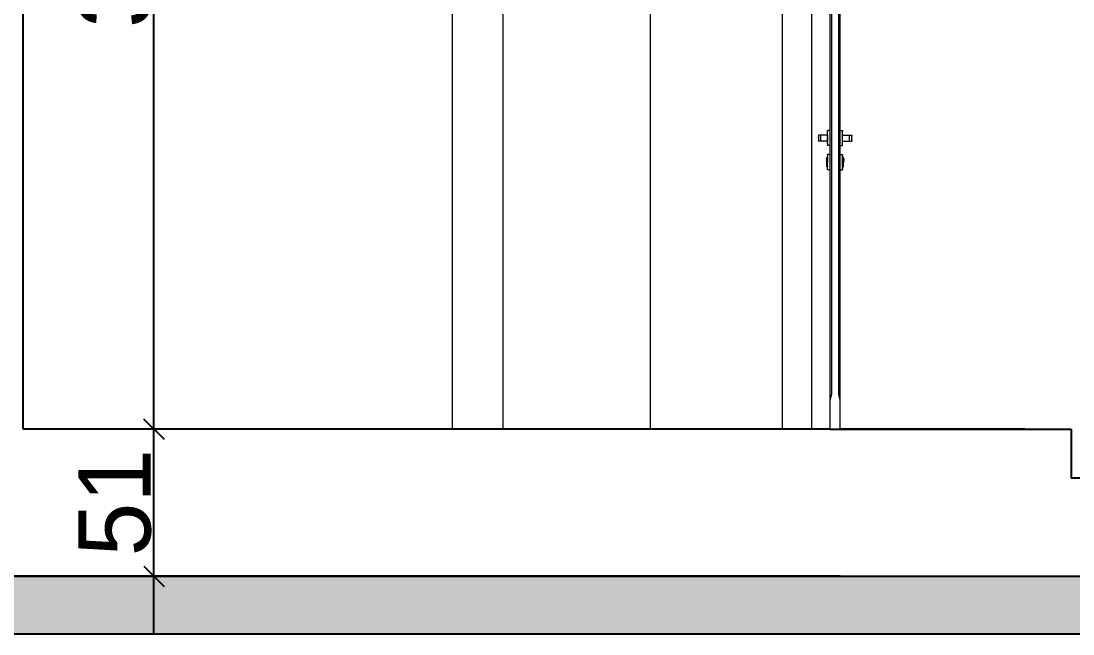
# Model space of a CAD drawing. Header units: metres. Extents: x 294 to 1101, y -498 to -355.
# Drawn here: x 628.507 to 632.152, y -488.368 to -486.243 of the extents above; entities that cross this region are included whole.
import ezdxf

# ---------------------------------------------------------------- set-up
doc = ezdxf.new("R2010")
doc.units = ezdxf.units.M
doc.layers.add('19-JARDINERIA', color=80, linetype='Continuous', lineweight=0)
doc.layers.add('wall', color=7, linetype='Continuous', lineweight=25)
doc.layers.add('SectionCutEdges', color=7, linetype='Continuous')
doc.dimstyles.new('DIMA', dxfattribs={"dimtxt": 0.25, "dimasz": 0.07, "dimexe": 0.2, "dimexo": 0.2, "dimgap": 0.01, "dimtad": 1, "dimdec": 0, "dimlfac": 100, "dimrnd": 1, "dimzin": 0, "dimdsep": 46, "dimtxsty": 'Standard', "dimblk1": 'OBLIQUE', "dimblk2": 'OBLIQUE', "dimsah": 1, "dimcen": 0.09, "dimdle": 0.2, "dimclrd": 1, "dimclre": 1, "dimclrt": 2, "dimadec": 0, "dimazin": 0, "dimtfac": 1, "dimtdec": 0, "dimtofl": 0, "dimtmove": 2, "dimatfit": 3, "dimldrblk": 'OBLIQUE', "dimfxl": 1, "dimtolj": 1, "dimtzin": 0, "dimarcsym": 0})

# ---------------------------------------------------------------- blocks, each defined once
blk = doc.blocks.new('_OBLIQUE')
at = {"color": 0, "linetype": 'ByBlock'}
blk.add_line((-0.5, -0.5), (0.5, 0.5), dxfattribs=at)
blk = doc.blocks.new('*D372')
at = {"layer": 'DEFPOINTS', "color": 0, "transparency": 16777216}
for p in [(628.9672, -487.6576), (628.9672, -487.6576), (628.9672, -488.1676)]:
    blk.add_point(p, dxfattribs=at)
at = {"layer": 'wall', "color": 1, "lineweight": -2, "transparency": 16777216}
blk.add_line((628.9672, -488.3676), (628.9672, -487.4576), dxfattribs=at)
at = {"layer": 'wall', "color": 1, "lineweight": -2, "transparency": 16777216, "xscale": 0.07, "yscale": 0.07, "zscale": 0.07}
for p, rotation in [((628.9672, -487.6576), 90), ((628.9672, -488.1676), 270)]:
    blk.add_blockref('_OBLIQUE', p, dxfattribs=dict(at, rotation=rotation))
at = {"layer": 'wall', "color": 2, "transparency": 16777216, "insert": (628.8322, -487.9126), "char_height": 0.25, "attachment_point": 5, "rotation": 90}
blk.add_mtext('\\A1;51', dxfattribs=at)
blk = doc.blocks.new('*D373')
at = {"layer": 'DEFPOINTS', "color": 0, "transparency": 16777216}
for p in [(628.9672, -484.3176), (629.2886, -484.3176), (628.9672, -487.6576)]:
    blk.add_point(p, dxfattribs=at)
at = {"layer": 'wall', "color": 1, "lineweight": -2, "transparency": 16777216}
for p, q in [((628.9672, -487.8576), (628.9672, -484.1176)), ((629.0886, -484.3176), (628.7672, -484.3176))]:
    blk.add_line(p, q, dxfattribs=at)
at = {"layer": 'wall', "color": 1, "lineweight": -2, "transparency": 16777216, "xscale": 0.07, "yscale": 0.07, "zscale": 0.07}
for p, rotation in [((628.9672, -484.3176), 90), ((628.9672, -487.6576), 270)]:
    blk.add_blockref('_OBLIQUE', p, dxfattribs=dict(at, rotation=rotation))
at = {"layer": 'wall', "color": 2, "transparency": 16777216, "insert": (628.8322, -485.9876), "char_height": 0.25, "attachment_point": 5, "rotation": 90}
blk.add_mtext('\\A1;334', dxfattribs=at)

msp = doc.modelspace()

# ---------------------------------------------------------------- hatches: boundary and pattern name
at = {"layer": 'wall'}
h = msp.add_hatch(color=256, dxfattribs=at)
h.dxf.hatch_style = 1
h.paths.add_polyline_path([(634.8314, -488.1676), (633.846, -488.1676), (632.546, -488.1676), (631.346, -488.1676), (631.146, -488.1676), (626.9196, -488.1676), (620.6892, -488.1676), (616.2644, -488.1676), (615.0644, -488.1676), (613.9771, -488.1676), (613.7644, -488.1676), (611.8544, -488.1676), (611.8544, -488.3676), (634.8314, -488.3676)])

# ---------------------------------------------------------------- linework, layer by layer
for p, q in [((628.5137, -487.6576), (628.5137, -484.3176)), ((630.1776, -487.6576), (630.0018, -487.6576)), ((631.246, -487.6576), (631.1573, -487.6576)), ((631.3555, -487.6576), (631.346, -487.6576)), ((631.9853, -487.6576), (631.346, -487.6576)), ((631.346, -487.6576), (631.9853, -487.6576)), ((631.3555, -487.6576), (631.346, -487.6576)), ((631.346, -487.6576), (632.146, -487.6576)), ((631.4002, -487.6576), (631.3555, -487.6576)), ((631.4002, -487.6576), (631.3555, -487.6576)), ((631.4444, -487.6576), (631.4002, -487.6576)), ((631.4444, -487.6576), (631.4002, -487.6576)), ((631.4878, -487.6576), (631.4444, -487.6576)), ((631.4878, -487.6576), (631.4444, -487.6576)), ((631.5304, -487.6576), (631.4878, -487.6576)), ((631.5304, -487.6576), (631.4878, -487.6576)), ((631.5719, -487.6576), (631.5304, -487.6576)), ((631.5719, -487.6576), (631.5304, -487.6576)), ((631.6122, -487.6576), (631.5719, -487.6576)), ((631.6122, -487.6576), (631.5719, -487.6576)), ((631.6511, -487.6576), (631.6122, -487.6576)), ((631.6511, -487.6576), (631.6122, -487.6576)), ((631.6885, -487.6576), (631.6511, -487.6576)), ((631.6885, -487.6576), (631.6511, -487.6576)), ((631.7243, -487.6576), (631.6885, -487.6576)), ((631.7243, -487.6576), (631.6885, -487.6576)), ((631.7582, -487.6576), (631.7243, -487.6576)), ((631.7582, -487.6576), (631.7243, -487.6576)), ((631.7902, -487.6576), (631.7582, -487.6576)), ((631.7902, -487.6576), (631.7582, -487.6576)), ((631.8201, -487.6576), (631.7902, -487.6576)), ((631.8201, -487.6576), (631.7902, -487.6576)), ((631.8478, -487.6576), (631.8201, -487.6576)), ((631.8478, -487.6576), (631.8201, -487.6576)), ((631.8732, -487.6576), (631.8478, -487.6576)), ((631.8605, -487.6576), (631.8478, -487.6576)), ((631.8962, -487.6576), (631.8732, -487.6576)), ((631.9168, -487.6576), (631.8962, -487.6576)), ((631.9347, -487.6576), (631.9168, -487.6576)), ((631.9501, -487.6576), (631.9347, -487.6576)), ((631.9627, -487.6576), (631.9501, -487.6576)), ((631.9726, -487.6576), (631.9627, -487.6576)), ((631.9796, -487.6576), (631.9726, -487.6576)), ((631.9839, -487.6576), (631.9796, -487.6576)), ((631.9853, -487.6576), (631.9839, -487.6576)), ((626.9196, -488.1676), (631.346, -488.1676)), ((627.4205, -488.1676), (630.8608, -488.1676)), ((627.7426, -488.1676), (628.8754, -488.1676)), ((627.8659, -488.1676), (628.5193, -488.1676)), ((627.9035, -488.1676), (630.3756, -488.1676)), ((628.206, -488.1676), (628.5137, -488.1676)), ((628.3185, -488.1676), (628.5235, -488.1676)), ((628.4975, -488.1676), (628.7954, -488.1676)), ((628.5137, -488.1676), (630.0018, -488.1676)), ((628.5235, -488.1676), (628.6426, -488.1676)), ((628.5798, -488.1676), (628.6346, -488.1676)), ((628.5799, -488.1676), (630.0358, -488.1676)), ((628.6346, -488.1676), (628.6869, -488.1676)), ((628.6426, -488.1676), (628.6426, -488.1676)), ((628.6838, -488.1676), (629.7858, -488.1676)), ((628.6838, -488.1676), (628.7169, -488.1676)), ((628.6863, -488.1676), (628.9841, -488.1676)), ((628.6923, -488.1676), (628.7169, -488.1676)), ((628.6923, -488.1676), (629.0233, -488.1676)), ((628.7089, -488.1676), (628.7806, -488.1676)), ((628.7475, -488.1676), (629.7552, -488.1676)), ((628.7475, -488.1676), (628.7806, -488.1676)), ((628.7954, -488.1676), (628.8558, -488.1676)), ((628.7954, -488.1676), (628.9841, -488.1676)), ((628.8346, -488.1676), (629.7756, -488.1676)), ((628.8558, -488.1676), (628.902, -488.1676)), ((628.8754, -488.1676), (629.7756, -488.1676)), ((628.8754, -488.1676), (628.9672, -488.1676)), ((628.902, -488.1676), (628.934, -488.1676)), ((628.934, -488.1676), (628.9515, -488.1676)), ((628.9515, -488.1676), (628.9516, -488.1676)), ((628.9672, -488.1676), (629.0672, -488.1676)), ((628.9847, -488.1676), (629.0153, -488.1676)), ((629.0067, -488.1676), (629.0785, -488.1676)), ((629.0153, -488.1676), (629.0431, -488.1676)), ((629.0233, -488.1676), (629.0478, -488.1676)), ((629.0431, -488.1676), (630.4992, -488.1676)), ((629.0478, -488.1676), (629.0809, -488.1676)), ((629.0672, -488.1676), (629.4043, -488.1676)), ((629.0785, -488.1676), (629.1116, -488.1676)), ((629.0797, -488.1676), (631.1573, -488.1676)), ((629.0797, -488.1676), (629.1258, -488.1676)), ((629.0809, -488.1676), (630.183, -488.1676)), ((629.1116, -488.1676), (630.1192, -488.1676)), ((629.1258, -488.1676), (629.1506, -488.1676)), ((629.1506, -488.1676), (629.154, -488.1676)), ((629.154, -488.1676), (631.1573, -488.1676)), ((629.265, -488.1676), (631.146, -488.1676)), ((629.2768, -488.1676), (629.2771, -488.1676)), ((629.2771, -488.1676), (629.2833, -488.1676)), ((629.2783, -488.1676), (629.2784, -488.1676)), ((629.2785, -488.1676), (629.2785, -488.1676)), ((629.2785, -488.1676), (629.2785, -488.1676)), ((629.2785, -488.1676), (629.2785, -488.1676)), ((629.2787, -488.1676), (629.2787, -488.1676)), ((629.2787, -488.1676), (629.2787, -488.1676)), ((629.2787, -488.1676), (629.2787, -488.1676)), ((629.2787, -488.1676), (629.2787, -488.1676)), ((629.2833, -488.1676), (629.3016, -488.1676)), ((629.2885, -488.1676), (629.2887, -488.1676)), ((629.2887, -488.1676), (629.2893, -488.1676)), ((629.2893, -488.1676), (629.2904, -488.1676)), ((629.2904, -488.1676), (629.2919, -488.1676)), ((629.2919, -488.1676), (629.2938, -488.1676)), ((629.2938, -488.1676), (629.2961, -488.1676)), ((629.2961, -488.1676), (629.2988, -488.1676)), ((629.2988, -488.1676), (629.3019, -488.1676)), ((629.3016, -488.1676), (629.3308, -488.1676)), ((629.3019, -488.1676), (629.3053, -488.1676)), ((629.3053, -488.1676), (629.3091, -488.1676)), ((629.3091, -488.1676), (629.3133, -488.1676)), ((629.3133, -488.1676), (629.3178, -488.1676)), ((629.3178, -488.1676), (629.3225, -488.1676)), ((629.3225, -488.1676), (629.3276, -488.1676)), ((629.3276, -488.1676), (629.3329, -488.1676)), ((629.3283, -488.1676), (629.3283, -488.1676)), ((629.3284, -488.1676), (629.3285, -488.1676)), ((629.3285, -488.1676), (629.3285, -488.1676)), ((629.3287, -488.1676), (629.3288, -488.1676)), ((629.3288, -488.1676), (629.3289, -488.1676)), ((629.3288, -488.1676), (629.3288, -488.1676)), ((629.3289, -488.1676), (629.329, -488.1676)), ((629.3289, -488.1676), (629.3289, -488.1676)), ((629.3296, -488.1676), (629.3299, -488.1676)), ((629.3304, -488.1676), (629.3304, -488.1676)), ((629.3308, -488.1676), (629.3688, -488.1676)), ((629.3309, -488.1676), (629.3313, -488.1676)), ((629.3313, -488.1676), (629.3638, -488.1676)), ((629.3329, -488.1676), (629.3385, -488.1676)), ((629.3385, -488.1676), (629.3442, -488.1676)), ((629.3442, -488.1676), (629.3502, -488.1676)), ((629.3502, -488.1676), (629.3563, -488.1676)), ((629.3563, -488.1676), (629.3626, -488.1676)), ((629.3626, -488.1676), (629.369, -488.1676)), ((629.3638, -488.1676), (629.3639, -488.1676)), ((629.3668, -488.1676), (629.4438, -488.1676)), ((629.3688, -488.1676), (629.4132, -488.1676)), ((629.369, -488.1676), (629.3754, -488.1676)), ((629.3754, -488.1676), (629.3819, -488.1676)), ((629.3819, -488.1676), (629.3885, -488.1676)), ((629.3885, -488.1676), (629.5911, -488.1676)), ((629.4043, -488.1676), (629.7756, -488.1676)), ((629.4132, -488.1676), (629.4607, -488.1676)), ((629.4448, -488.1676), (629.4608, -488.1676)), ((629.4608, -488.1676), (629.5285, -488.1676)), ((629.5285, -488.1676), (629.636, -488.1676)), ((629.5898, -488.1676), (629.5902, -488.1676)), ((629.5911, -488.1676), (629.5976, -488.1676)), ((629.5916, -488.1676), (629.5919, -488.1676)), ((629.5919, -488.1676), (629.5919, -488.1676)), ((629.5919, -488.1676), (629.592, -488.1676)), ((629.592, -488.1676), (629.592, -488.1676)), ((629.592, -488.1676), (629.5921, -488.1676)), ((629.5921, -488.1676), (629.5922, -488.1676)), ((629.5924, -488.1676), (629.5925, -488.1676)), ((629.593, -488.1676), (629.5931, -488.1676)), ((629.593, -488.1676), (629.593, -488.1676)), ((629.5931, -488.1676), (629.5931, -488.1676)), ((629.5931, -488.1676), (629.5932, -488.1676)), ((629.5976, -488.1676), (629.6041, -488.1676)), ((629.6041, -488.1676), (629.6106, -488.1676)), ((629.6106, -488.1676), (629.617, -488.1676)), ((629.617, -488.1676), (629.6232, -488.1676)), ((629.6232, -488.1676), (629.6293, -488.1676)), ((629.6293, -488.1676), (629.6353, -488.1676)), ((629.6353, -488.1676), (629.6411, -488.1676)), ((629.636, -488.1676), (629.6362, -488.1676)), ((629.636, -488.1676), (629.636, -488.1676)), ((629.636, -488.1676), (629.6364, -488.1676)), ((629.6362, -488.1676), (629.6365, -488.1676)), ((629.6364, -488.1676), (629.6368, -488.1676)), ((629.6368, -488.1676), (629.6369, -488.1676)), ((629.6369, -488.1676), (629.6373, -488.1676)), ((629.6373, -488.1676), (629.6377, -488.1676)), ((629.6377, -488.1676), (629.6378, -488.1676)), ((629.6378, -488.1676), (629.6382, -488.1676)), ((629.6382, -488.1676), (629.6386, -488.1676)), ((629.6386, -488.1676), (629.6387, -488.1676)), ((629.6387, -488.1676), (629.6391, -488.1676)), ((629.6391, -488.1676), (629.6394, -488.1676)), ((629.6394, -488.1676), (629.6395, -488.1676)), ((629.6395, -488.1676), (629.6399, -488.1676)), ((629.6399, -488.1676), (629.6401, -488.1676)), ((629.6401, -488.1676), (629.6402, -488.1676)), ((629.6402, -488.1676), (629.6405, -488.1676)), ((629.6405, -488.1676), (629.6407, -488.1676)), ((629.6407, -488.1676), (629.6409, -488.1676)), ((629.6409, -488.1676), (629.6415, -488.1676)), ((629.6411, -488.1676), (629.6466, -488.1676)), ((629.6415, -488.1676), (629.6416, -488.1676)), ((629.6416, -488.1676), (629.6418, -488.1676)), ((629.6418, -488.1676), (629.6418, -488.1676)), ((629.6418, -488.1676), (629.642, -488.1676)), ((629.642, -488.1676), (629.642, -488.1676)), ((629.642, -488.1676), (629.6424, -488.1676)), ((629.6424, -488.1676), (629.6427, -488.1676)), ((629.6427, -488.1676), (629.6428, -488.1676)), ((629.6427, -488.1676), (629.6428, -488.1676)), ((629.6428, -488.1676), (629.6429, -488.1676)), ((629.6428, -488.1676), (629.6429, -488.1676)), ((629.6429, -488.1676), (629.643, -488.1676)), ((629.6429, -488.1676), (629.6447, -488.1676)), ((629.6429, -488.1676), (629.6429, -488.1676)), ((629.6429, -488.1676), (629.6429, -488.1676)), ((629.643, -488.1676), (629.6431, -488.1676)), ((629.643, -488.1676), (629.643, -488.1676)), ((629.643, -488.1676), (629.6432, -488.1676)), ((629.643, -488.1676), (629.643, -488.1676)), ((629.6432, -488.1676), (629.6433, -488.1676)), ((629.6466, -488.1676), (629.652, -488.1676)), ((629.652, -488.1676), (629.657, -488.1676)), ((629.657, -488.1676), (629.6618, -488.1676)), ((629.6618, -488.1676), (629.6663, -488.1676)), ((629.6663, -488.1676), (629.6704, -488.1676)), ((629.6704, -488.1676), (629.6742, -488.1676)), ((629.6742, -488.1676), (629.6777, -488.1676)), ((629.6777, -488.1676), (629.6808, -488.1676)), ((629.6808, -488.1676), (629.6835, -488.1676)), ((629.6835, -488.1676), (629.6858, -488.1676)), ((629.6858, -488.1676), (629.6877, -488.1676)), ((629.6877, -488.1676), (629.6892, -488.1676)), ((629.6892, -488.1676), (629.6902, -488.1676)), ((629.6902, -488.1676), (629.6909, -488.1676)), ((629.6909, -488.1676), (629.6911, -488.1676)), ((629.7552, -488.1676), (630.1192, -488.1676)), ((629.7756, -488.1676), (630.016, -488.1676)), ((629.7756, -488.1676), (630.5756, -488.1676)), ((629.7756, -488.1676), (629.946, -488.1676)), ((629.7858, -488.1676), (630.183, -488.1676)), ((629.946, -488.1676), (630.016, -488.1676)), ((629.9795, -488.1676), (630.1781, -488.1676)), ((629.9795, -488.1676), (630.0739, -488.1676)), ((630.016, -488.1676), (630.046, -488.1676)), ((630.016, -488.1676), (630.046, -488.1676)), ((630.0358, -488.1676), (630.4992, -488.1676)), ((630.046, -488.1676), (630.5756, -488.1676)), ((630.046, -488.1676), (630.146, -488.1676)), ((630.0739, -488.1676), (630.2724, -488.1676)), ((630.1342, -488.1676), (630.1343, -488.1676)), ((630.1343, -488.1676), (630.1348, -488.1676)), ((630.1348, -488.1676), (630.1357, -488.1676)), ((630.1357, -488.1676), (630.1369, -488.1676)), ((630.1369, -488.1676), (630.1384, -488.1676)), ((630.1384, -488.1676), (630.1403, -488.1676)), ((630.1403, -488.1676), (630.1424, -488.1676)), ((630.1424, -488.1676), (630.1449, -488.1676)), ((630.1449, -488.1676), (630.1477, -488.1676)), ((630.146, -488.1676), (631.146, -488.1676)), ((630.1477, -488.1676), (630.1507, -488.1676)), ((630.1507, -488.1676), (630.154, -488.1676)), ((630.154, -488.1676), (630.1576, -488.1676)), ((630.1576, -488.1676), (630.1614, -488.1676)), ((630.1614, -488.1676), (630.1655, -488.1676)), ((630.1655, -488.1676), (630.1698, -488.1676)), ((630.1698, -488.1676), (630.1742, -488.1676)), ((630.1742, -488.1676), (630.1788, -488.1676)), ((630.1776, -488.1676), (630.6879, -488.1676)), ((630.1781, -488.1676), (630.2724, -488.1676)), ((630.1788, -488.1676), (630.1836, -488.1676)), ((630.1817, -488.1676), (630.1818, -488.1676)), ((630.1818, -488.1676), (630.182, -488.1676)), ((630.182, -488.1676), (630.1824, -488.1676)), ((630.1824, -488.1676), (630.1828, -488.1676)), ((630.1828, -488.1676), (630.1835, -488.1676)), ((630.1835, -488.1676), (630.1842, -488.1676)), ((630.1836, -488.1676), (630.1885, -488.1676)), ((630.1842, -488.1676), (630.1851, -488.1676)), ((630.1851, -488.1676), (630.1861, -488.1676)), ((630.1861, -488.1676), (630.1872, -488.1676)), ((630.1872, -488.1676), (630.1885, -488.1676)), ((630.1885, -488.1676), (630.1898, -488.1676)), ((630.1885, -488.1676), (630.1935, -488.1676)), ((630.1898, -488.1676), (630.1913, -488.1676)), ((630.1913, -488.1676), (630.1928, -488.1676)), ((630.1928, -488.1676), (630.1945, -488.1676)), ((630.1935, -488.1676), (630.1986, -488.1676)), ((630.1945, -488.1676), (630.1962, -488.1676)), ((630.1962, -488.1676), (630.198, -488.1676)), ((630.198, -488.1676), (630.1999, -488.1676)), ((630.1986, -488.1676), (630.2038, -488.1676)), ((630.1999, -488.1676), (630.2018, -488.1676)), ((630.2018, -488.1676), (630.2038, -488.1676)), ((630.2038, -488.1676), (630.2058, -488.1676)), ((630.2038, -488.1676), (630.209, -488.1676)), ((630.2058, -488.1676), (630.2079, -488.1676)), ((630.2079, -488.1676), (630.21, -488.1676)), ((630.209, -488.1676), (630.2142, -488.1676)), ((630.21, -488.1676), (630.2121, -488.1676)), ((630.2121, -488.1676), (630.2142, -488.1676)), ((630.2142, -488.1676), (630.2164, -488.1676)), ((630.2142, -488.1676), (630.2195, -488.1676)), ((630.2164, -488.1676), (630.2185, -488.1676)), ((630.2185, -488.1676), (630.2206, -488.1676)), ((630.2195, -488.1676), (630.2247, -488.1676)), ((630.2206, -488.1676), (630.2227, -488.1676)), ((630.2227, -488.1676), (630.2247, -488.1676)), ((630.2247, -488.1676), (630.2267, -488.1676)), ((630.2247, -488.1676), (630.2299, -488.1676)), ((630.2267, -488.1676), (630.2286, -488.1676)), ((630.2286, -488.1676), (630.2305, -488.1676)), ((630.2299, -488.1676), (630.235, -488.1676)), ((630.2305, -488.1676), (630.2323, -488.1676)), ((630.2323, -488.1676), (630.234, -488.1676)), ((630.234, -488.1676), (630.2357, -488.1676)), ((630.235, -488.1676), (630.24, -488.1676)), ((630.2357, -488.1676), (630.2372, -488.1676)), ((630.2372, -488.1676), (630.2387, -488.1676)), ((630.2387, -488.1676), (630.24, -488.1676)), ((630.24, -488.1676), (630.2413, -488.1676)), ((630.24, -488.1676), (630.2449, -488.1676)), ((630.2413, -488.1676), (630.2424, -488.1676)), ((630.2424, -488.1676), (630.2434, -488.1676)), ((630.2434, -488.1676), (630.2443, -488.1676)), ((630.2443, -488.1676), (630.245, -488.1676)), ((630.2449, -488.1676), (630.2497, -488.1676)), ((630.245, -488.1676), (630.2456, -488.1676)), ((630.2456, -488.1676), (630.2461, -488.1676)), ((630.2461, -488.1676), (630.2465, -488.1676)), ((630.2465, -488.1676), (630.2467, -488.1676)), ((630.2467, -488.1676), (630.2467, -488.1676)), ((630.2497, -488.1676), (630.2543, -488.1676)), ((630.2543, -488.1676), (630.2587, -488.1676)), ((630.2587, -488.1676), (630.263, -488.1676)), ((630.263, -488.1676), (630.267, -488.1676)), ((630.267, -488.1676), (630.2709, -488.1676)), ((630.2709, -488.1676), (630.2744, -488.1676)), ((630.2744, -488.1676), (630.2778, -488.1676)), ((630.2778, -488.1676), (630.2808, -488.1676)), ((630.2808, -488.1676), (630.2836, -488.1676)), ((630.2836, -488.1676), (630.2861, -488.1676)), ((630.2861, -488.1676), (630.2882, -488.1676)), ((630.2882, -488.1676), (630.2901, -488.1676)), ((630.2901, -488.1676), (630.2916, -488.1676)), ((630.2916, -488.1676), (630.2928, -488.1676)), ((630.2928, -488.1676), (630.2936, -488.1676)), ((630.2936, -488.1676), (630.2941, -488.1676)), ((630.2941, -488.1676), (630.2943, -488.1676)), ((630.3756, -488.1676), (630.8608, -488.1676)), ((630.3756, -488.1676), (631.146, -488.1676)), ((630.3977, -488.1676), (630.3981, -488.1676)), ((630.3981, -488.1676), (630.3992, -488.1676)), ((630.3992, -488.1676), (630.4011, -488.1676)), ((630.4011, -488.1676), (630.4038, -488.1676)), ((630.4038, -488.1676), (630.4071, -488.1676)), ((630.4071, -488.1676), (630.4112, -488.1676)), ((630.4112, -488.1676), (630.4161, -488.1676)), ((630.4161, -488.1676), (630.4216, -488.1676)), ((630.4216, -488.1676), (630.4277, -488.1676)), ((630.4277, -488.1676), (630.4345, -488.1676)), ((630.4345, -488.1676), (630.4419, -488.1676)), ((630.4419, -488.1676), (630.4499, -488.1676)), ((630.4499, -488.1676), (630.4584, -488.1676)), ((630.4584, -488.1676), (630.4674, -488.1676)), ((630.4674, -488.1676), (630.4769, -488.1676)), ((630.4769, -488.1676), (630.4868, -488.1676)), ((630.4868, -488.1676), (630.4971, -488.1676)), ((630.4971, -488.1676), (630.5077, -488.1676)), ((630.5077, -488.1676), (630.5186, -488.1676)), ((630.5186, -488.1676), (630.5297, -488.1676)), ((630.5297, -488.1676), (630.5411, -488.1676)), ((630.5411, -488.1676), (630.5526, -488.1676)), ((630.5526, -488.1676), (630.5642, -488.1676)), ((630.5642, -488.1676), (630.5759, -488.1676)), ((630.5756, -488.1676), (631.146, -488.1676)), ((630.5756, -488.1676), (631.146, -488.1676)), ((630.5759, -488.1676), (630.5875, -488.1676)), ((630.5875, -488.1676), (630.5991, -488.1676)), ((630.5991, -488.1676), (630.6106, -488.1676)), ((630.6106, -488.1676), (630.622, -488.1676)), ((630.622, -488.1676), (630.6331, -488.1676)), ((630.6331, -488.1676), (630.6441, -488.1676)), ((630.6441, -488.1676), (630.648, -488.1676)), ((630.648, -488.1676), (630.6482, -488.1676)), ((630.648, -488.1676), (630.6547, -488.1676)), ((630.6482, -488.1676), (630.6488, -488.1676)), ((630.6488, -488.1676), (630.6499, -488.1676)), ((630.6499, -488.1676), (630.6514, -488.1676)), ((630.6514, -488.1676), (630.6533, -488.1676)), ((630.6533, -488.1676), (630.6556, -488.1676)), ((630.6547, -488.1676), (630.665, -488.1676)), ((630.6556, -488.1676), (630.6583, -488.1676)), ((630.6583, -488.1676), (630.6614, -488.1676)), ((630.6614, -488.1676), (630.6648, -488.1676)), ((630.6648, -488.1676), (630.6687, -488.1676)), ((630.665, -488.1676), (630.6749, -488.1676)), ((630.6687, -488.1676), (630.6728, -488.1676)), ((630.6728, -488.1676), (630.6773, -488.1676)), ((630.6749, -488.1676), (630.6843, -488.1676)), ((630.6773, -488.1676), (630.6821, -488.1676)), ((630.6821, -488.1676), (630.6871, -488.1676)), ((630.6843, -488.1676), (630.6933, -488.1676)), ((630.6871, -488.1676), (630.6924, -488.1676)), ((630.6879, -488.1676), (631.146, -488.1676)), ((630.6924, -488.1676), (630.698, -488.1676)), ((630.6933, -488.1676), (630.7019, -488.1676)), ((630.698, -488.1676), (630.7038, -488.1676)), ((630.7019, -488.1676), (630.7098, -488.1676)), ((630.7038, -488.1676), (630.7097, -488.1676)), ((630.7097, -488.1676), (630.7158, -488.1676)), ((630.7098, -488.1676), (630.7172, -488.1676)), ((630.7158, -488.1676), (630.7221, -488.1676)), ((630.7172, -488.1676), (630.724, -488.1676)), ((630.7221, -488.1676), (630.7285, -488.1676)), ((630.724, -488.1676), (630.7302, -488.1676)), ((630.7285, -488.1676), (630.7349, -488.1676)), ((630.7302, -488.1676), (630.7357, -488.1676)), ((630.7349, -488.1676), (630.7415, -488.1676)), ((630.7357, -488.1676), (630.7405, -488.1676)), ((630.7405, -488.1676), (630.7446, -488.1676)), ((630.7415, -488.1676), (630.748, -488.1676)), ((630.7446, -488.1676), (630.748, -488.1676)), ((630.748, -488.1676), (630.9506, -488.1676)), ((630.748, -488.1676), (630.7506, -488.1676)), ((630.7506, -488.1676), (630.7525, -488.1676)), ((630.7525, -488.1676), (630.7537, -488.1676)), ((630.7537, -488.1676), (630.754, -488.1676)), ((630.8579, -488.1676), (631.1398, -488.1676)), ((630.8606, -488.1676), (631.1425, -488.1676)), ((630.8608, -488.1676), (630.8756, -488.1676)), ((630.8756, -488.1676), (631.346, -488.1676)), ((630.9506, -488.1676), (630.9571, -488.1676)), ((630.9571, -488.1676), (630.9636, -488.1676)), ((630.9636, -488.1676), (630.9701, -488.1676)), ((630.9701, -488.1676), (630.9765, -488.1676)), ((630.9765, -488.1676), (630.9827, -488.1676)), ((630.9781, -488.1676), (631.1186, -488.1676)), ((630.9781, -488.1676), (631.1186, -488.1676)), ((630.9827, -488.1676), (630.9889, -488.1676)), ((630.9889, -488.1676), (630.9948, -488.1676)), ((630.9948, -488.1676), (631.0006, -488.1676)), ((631.0006, -488.1676), (631.0061, -488.1676)), ((631.0061, -488.1676), (631.0115, -488.1676)), ((631.0115, -488.1676), (631.0165, -488.1676)), ((631.0165, -488.1676), (631.0213, -488.1676)), ((631.0213, -488.1676), (631.0258, -488.1676)), ((631.0258, -488.1676), (631.0299, -488.1676)), ((631.0299, -488.1676), (631.0337, -488.1676)), ((631.0337, -488.1676), (631.0372, -488.1676)), ((631.0372, -488.1676), (631.0403, -488.1676)), ((631.0403, -488.1676), (631.043, -488.1676)), ((631.043, -488.1676), (631.0453, -488.1676)), ((631.0453, -488.1676), (631.0472, -488.1676)), ((631.0472, -488.1676), (631.0487, -488.1676)), ((631.0487, -488.1676), (631.0497, -488.1676)), ((631.0497, -488.1676), (631.0504, -488.1676)), ((631.0504, -488.1676), (631.0506, -488.1676)), ((631.146, -488.1676), (631.346, -488.1676)), ((631.1573, -488.1676), (631.1733, -488.1676)), ((631.1573, -488.1676), (631.1733, -488.1676)), ((631.1573, -488.1676), (631.1733, -488.1676)), ((631.1573, -488.1676), (631.346, -488.1676)), ((631.1573, -488.1676), (631.346, -488.1676)), ((631.2613, -488.1676), (631.2773, -488.1676)), ((631.2613, -488.1676), (631.2773, -488.1676)), ((631.2613, -488.1676), (631.2773, -488.1676)), ((631.2653, -488.1676), (631.9853, -488.1676)), ((631.346, -488.1676), (632.146, -488.1676)), ((611.8544, -488.3676), (634.8314, -488.3676))]:
    msp.add_line(p, q)
at = {"layer": '19-JARDINERIA', "color": 251}
for p, q in [((630.0018, -487.6576), (630.0018, -484.3176)), ((630.1776, -487.6576), (630.1776, -484.3176)), ((630.6879, -487.6576), (630.6879, -484.3176)), ((631.146, -487.6576), (631.146, -485.2576)), ((631.246, -485.3151), (631.246, -487.6576)), ((631.31, -485.4151), (631.31, -486.6222)), ((631.315, -485.4351), (631.315, -487.5376)), ((631.341, -487.5376), (631.341, -485.4351)), ((631.346, -486.6222), (631.346, -485.4151)), ((631.27, -486.6379), (631.27, -486.6379)), ((631.278, -486.6379), (631.27, -486.6379)), ((631.27, -486.6382), (631.27, -486.6379)), ((631.27, -486.6387), (631.27, -486.6382)), ((631.27, -486.6387), (631.27, -486.6393)), ((631.27, -486.6393), (631.27, -486.64)), ((631.27, -486.64), (631.27, -486.6409)), ((631.27, -486.6409), (631.27, -486.6419)), ((631.27, -486.6419), (631.27, -486.6431)), ((631.27, -486.6431), (631.27, -486.6443)), ((631.27, -486.6443), (631.27, -486.6456)), ((631.27, -486.6469), (631.27, -486.6456)), ((631.278, -486.6382), (631.278, -486.6379)), ((631.278, -486.6379), (631.278, -486.6379)), ((631.302, -486.6379), (631.278, -486.6379)), ((631.278, -486.6387), (631.278, -486.6382)), ((631.278, -486.6393), (631.278, -486.6387)), ((631.278, -486.64), (631.278, -486.6393)), ((631.278, -486.6409), (631.278, -486.64)), ((631.278, -486.6419), (631.278, -486.6409)), ((631.278, -486.6431), (631.278, -486.6419)), ((631.278, -486.6443), (631.278, -486.6431)), ((631.278, -486.6456), (631.278, -486.6443)), ((631.278, -486.6469), (631.278, -486.6456)), ((631.31, -486.6222), (631.302, -486.6222)), ((631.302, -486.6224), (631.302, -486.6222)), ((631.302, -486.6231), (631.302, -486.6224)), ((631.302, -486.6242), (631.302, -486.6231)), ((631.302, -486.6242), (631.302, -486.6257)), ((631.302, -486.6276), (631.302, -486.6257)), ((631.302, -486.6298), (631.302, -486.6276)), ((631.302, -486.6324), (631.302, -486.6298)), ((631.302, -486.6352), (631.302, -486.6324)), ((631.302, -486.6379), (631.302, -486.6352)), ((631.302, -486.6379), (631.302, -486.6379)), ((631.302, -486.6379), (631.302, -486.6382)), ((631.302, -486.6382), (631.302, -486.6383)), ((631.302, -486.6383), (631.302, -486.6387)), ((631.302, -486.6387), (631.302, -486.6393)), ((631.302, -486.6393), (631.302, -486.64)), ((631.302, -486.6409), (631.302, -486.64)), ((631.302, -486.6409), (631.302, -486.6415)), ((631.302, -486.6415), (631.302, -486.6419)), ((631.302, -486.6419), (631.302, -486.6431)), ((631.302, -486.6443), (631.302, -486.6431)), ((631.302, -486.6443), (631.302, -486.6449)), ((631.302, -486.6449), (631.302, -486.6456)), ((631.302, -486.6469), (631.302, -486.6456)), ((631.31, -486.6222), (631.31, -486.6224)), ((631.31, -486.6224), (631.31, -486.6231)), ((631.31, -486.6231), (631.31, -486.6242)), ((631.31, -486.6242), (631.31, -486.6257)), ((631.31, -486.6257), (631.31, -486.6276)), ((631.31, -486.6276), (631.31, -486.6298)), ((631.31, -486.6298), (631.31, -486.6324)), ((631.31, -486.6324), (631.31, -486.6352)), ((631.31, -486.6352), (631.31, -486.6383)), ((631.31, -486.6383), (631.31, -486.6415)), ((631.31, -486.6415), (631.31, -486.6449)), ((631.31, -486.6449), (631.31, -486.6483)), ((631.346, -486.6224), (631.346, -486.6222)), ((631.346, -486.6222), (631.354, -486.6222)), ((631.346, -486.6231), (631.346, -486.6224)), ((631.346, -486.6242), (631.346, -486.6231)), ((631.346, -486.6257), (631.346, -486.6242)), ((631.346, -486.6276), (631.346, -486.6257)), ((631.346, -486.6298), (631.346, -486.6276)), ((631.346, -486.6324), (631.346, -486.6298)), ((631.346, -486.6352), (631.346, -486.6324)), ((631.346, -486.6383), (631.346, -486.6352)), ((631.346, -486.6415), (631.346, -486.6383)), ((631.346, -486.6449), (631.346, -486.6415)), ((631.346, -486.6483), (631.346, -486.6449)), ((631.354, -486.6222), (631.354, -486.6224)), ((631.354, -486.6224), (631.354, -486.6231)), ((631.354, -486.6242), (631.354, -486.6231)), ((631.354, -486.6242), (631.354, -486.6257)), ((631.354, -486.6276), (631.354, -486.6257)), ((631.354, -486.6298), (631.354, -486.6276)), ((631.354, -486.6324), (631.354, -486.6298)), ((631.354, -486.6352), (631.354, -486.6324)), ((631.354, -486.6379), (631.354, -486.6352)), ((631.354, -486.6382), (631.354, -486.6379)), ((631.354, -486.6379), (631.354, -486.6379)), ((631.354, -486.6379), (631.378, -486.6379)), ((631.354, -486.6383), (631.354, -486.6382)), ((631.354, -486.6387), (631.354, -486.6383)), ((631.354, -486.6393), (631.354, -486.6387)), ((631.354, -486.64), (631.354, -486.6393)), ((631.354, -486.6409), (631.354, -486.64)), ((631.354, -486.6415), (631.354, -486.6409)), ((631.354, -486.6419), (631.354, -486.6415)), ((631.354, -486.6431), (631.354, -486.6419)), ((631.354, -486.6443), (631.354, -486.6431)), ((631.354, -486.6449), (631.354, -486.6443)), ((631.354, -486.6456), (631.354, -486.6449)), ((631.354, -486.6469), (631.354, -486.6456)), ((631.378, -486.6379), (631.386, -486.6379)), ((631.378, -486.6382), (631.378, -486.6379)), ((631.378, -486.6379), (631.378, -486.6379)), ((631.378, -486.6387), (631.378, -486.6382)), ((631.378, -486.6393), (631.378, -486.6387)), ((631.378, -486.64), (631.378, -486.6393)), ((631.378, -486.6409), (631.378, -486.64)), ((631.378, -486.6419), (631.378, -486.6409)), ((631.378, -486.6431), (631.378, -486.6419)), ((631.378, -486.6443), (631.378, -486.6431)), ((631.378, -486.6456), (631.378, -486.6443)), ((631.378, -486.6469), (631.378, -486.6456)), ((631.386, -486.6379), (631.386, -486.6379)), ((631.386, -486.6379), (631.386, -486.6382)), ((631.386, -486.6387), (631.386, -486.6382)), ((631.386, -486.6387), (631.386, -486.6393)), ((631.386, -486.64), (631.386, -486.6393)), ((631.386, -486.6409), (631.386, -486.64)), ((631.386, -486.6419), (631.386, -486.6409)), ((631.386, -486.6431), (631.386, -486.6419)), ((631.386, -486.6443), (631.386, -486.6431)), ((631.386, -486.6443), (631.386, -486.6456)), ((631.386, -486.6469), (631.386, -486.6456)), ((631.27, -486.6469), (631.27, -486.6483)), ((631.27, -486.6483), (631.27, -486.6497)), ((631.27, -486.6497), (631.27, -486.651)), ((631.27, -486.651), (631.27, -486.6523)), ((631.27, -486.6523), (631.27, -486.6535)), ((631.27, -486.6535), (631.27, -486.6547)), ((631.27, -486.6547), (631.27, -486.6557)), ((631.27, -486.6557), (631.27, -486.6566)), ((631.27, -486.6566), (631.27, -486.6574)), ((631.27, -486.6574), (631.27, -486.658)), ((631.27, -486.658), (631.27, -486.6584)), ((631.27, -486.6587), (631.27, -486.6584)), ((631.27, -486.6587), (631.27, -486.6588)), ((631.278, -486.6588), (631.27, -486.6588)), ((631.278, -486.6483), (631.278, -486.6469)), ((631.278, -486.6497), (631.278, -486.6483)), ((631.278, -486.651), (631.278, -486.6497)), ((631.278, -486.6523), (631.278, -486.651)), ((631.278, -486.6535), (631.278, -486.6523)), ((631.278, -486.6547), (631.278, -486.6535)), ((631.278, -486.6557), (631.278, -486.6547)), ((631.278, -486.6566), (631.278, -486.6557)), ((631.278, -486.6574), (631.278, -486.6566)), ((631.278, -486.658), (631.278, -486.6574)), ((631.278, -486.6584), (631.278, -486.658)), ((631.278, -486.6587), (631.278, -486.6584)), ((631.278, -486.6588), (631.278, -486.6587)), ((631.302, -486.6588), (631.278, -486.6588)), ((631.302, -486.6469), (631.302, -486.6483)), ((631.302, -486.6497), (631.302, -486.6483)), ((631.302, -486.6497), (631.302, -486.651)), ((631.302, -486.6517), (631.302, -486.651)), ((631.302, -486.6523), (631.302, -486.6517)), ((631.302, -486.6523), (631.302, -486.6535)), ((631.302, -486.6547), (631.302, -486.6535)), ((631.302, -486.6547), (631.302, -486.6551)), ((631.302, -486.6557), (631.302, -486.6551)), ((631.302, -486.6557), (631.302, -486.6566)), ((631.302, -486.6566), (631.302, -486.6574)), ((631.302, -486.658), (631.302, -486.6574)), ((631.302, -486.658), (631.302, -486.6583)), ((631.302, -486.6583), (631.302, -486.6584)), ((631.302, -486.6584), (631.302, -486.6587)), ((631.302, -486.6587), (631.302, -486.6588)), ((631.302, -486.6614), (631.302, -486.6588)), ((631.302, -486.6642), (631.302, -486.6614)), ((631.302, -486.6668), (631.302, -486.6642)), ((631.302, -486.6668), (631.302, -486.669)), ((631.302, -486.669), (631.302, -486.6709)), ((631.302, -486.6709), (631.302, -486.6725)), ((631.302, -486.6725), (631.302, -486.6736)), ((631.302, -486.6736), (631.302, -486.6742)), ((631.302, -486.6744), (631.302, -486.6742)), ((631.31, -486.6744), (631.302, -486.6744)), ((631.31, -486.6483), (631.31, -486.6517)), ((631.31, -486.6517), (631.31, -486.6551)), ((631.31, -486.6551), (631.31, -486.6583)), ((631.31, -486.6583), (631.31, -486.6614)), ((631.31, -486.6614), (631.31, -486.6642)), ((631.31, -486.6642), (631.31, -486.6668)), ((631.31, -486.6668), (631.31, -486.669)), ((631.31, -486.669), (631.31, -486.6709)), ((631.31, -486.6709), (631.31, -486.6725)), ((631.31, -486.6725), (631.31, -486.6736)), ((631.31, -486.6736), (631.31, -486.6742)), ((631.31, -486.6742), (631.31, -486.6744)), ((631.31, -486.6744), (631.31, -486.7058)), ((631.346, -486.6517), (631.346, -486.6483)), ((631.346, -486.6551), (631.346, -486.6517)), ((631.346, -486.6583), (631.346, -486.6551)), ((631.346, -486.6614), (631.346, -486.6583)), ((631.346, -486.6642), (631.346, -486.6614)), ((631.346, -486.6668), (631.346, -486.6642)), ((631.346, -486.669), (631.346, -486.6668)), ((631.346, -486.6709), (631.346, -486.669)), ((631.346, -486.6725), (631.346, -486.6709)), ((631.346, -486.6736), (631.346, -486.6725)), ((631.346, -486.6742), (631.346, -486.6736)), ((631.346, -486.6744), (631.346, -486.6742)), ((631.346, -486.6744), (631.354, -486.6744)), ((631.346, -486.7058), (631.346, -486.6744)), ((631.354, -486.6483), (631.354, -486.6469)), ((631.354, -486.6497), (631.354, -486.6483)), ((631.354, -486.651), (631.354, -486.6497)), ((631.354, -486.6517), (631.354, -486.651)), ((631.354, -486.6523), (631.354, -486.6517)), ((631.354, -486.6535), (631.354, -486.6523)), ((631.354, -486.6547), (631.354, -486.6535)), ((631.354, -486.6551), (631.354, -486.6547)), ((631.354, -486.6557), (631.354, -486.6551)), ((631.354, -486.6566), (631.354, -486.6557)), ((631.354, -486.6574), (631.354, -486.6566)), ((631.354, -486.658), (631.354, -486.6574)), ((631.354, -486.6583), (631.354, -486.658)), ((631.354, -486.6584), (631.354, -486.6583)), ((631.354, -486.6587), (631.354, -486.6584)), ((631.354, -486.6588), (631.354, -486.6587)), ((631.354, -486.6588), (631.378, -486.6588)), ((631.354, -486.6614), (631.354, -486.6588)), ((631.354, -486.6642), (631.354, -486.6614)), ((631.354, -486.6668), (631.354, -486.6642)), ((631.354, -486.669), (631.354, -486.6668)), ((631.354, -486.6709), (631.354, -486.669)), ((631.354, -486.6725), (631.354, -486.6709)), ((631.354, -486.6736), (631.354, -486.6725)), ((631.354, -486.6742), (631.354, -486.6736)), ((631.354, -486.6744), (631.354, -486.6742)), ((631.378, -486.6483), (631.378, -486.6469)), ((631.378, -486.6497), (631.378, -486.6483)), ((631.378, -486.651), (631.378, -486.6497)), ((631.378, -486.6523), (631.378, -486.651)), ((631.378, -486.6535), (631.378, -486.6523)), ((631.378, -486.6547), (631.378, -486.6535)), ((631.378, -486.6557), (631.378, -486.6547)), ((631.378, -486.6566), (631.378, -486.6557)), ((631.378, -486.6574), (631.378, -486.6566)), ((631.378, -486.658), (631.378, -486.6574)), ((631.378, -486.6584), (631.378, -486.658)), ((631.378, -486.6587), (631.378, -486.6584)), ((631.378, -486.6588), (631.378, -486.6587)), ((631.378, -486.6588), (631.386, -486.6588)), ((631.386, -486.6483), (631.386, -486.6469)), ((631.386, -486.6497), (631.386, -486.6483)), ((631.386, -486.651), (631.386, -486.6497)), ((631.386, -486.6523), (631.386, -486.651)), ((631.386, -486.6535), (631.386, -486.6523)), ((631.386, -486.6547), (631.386, -486.6535)), ((631.386, -486.6547), (631.386, -486.6557)), ((631.386, -486.6566), (631.386, -486.6557)), ((631.386, -486.6566), (631.386, -486.6574)), ((631.386, -486.658), (631.386, -486.6574)), ((631.386, -486.658), (631.386, -486.6584)), ((631.386, -486.6584), (631.386, -486.6587)), ((631.386, -486.6587), (631.386, -486.6588)), ((631.298, -486.7186), (631.298, -486.7184)), ((631.298, -486.7184), (631.298, -486.7184)), ((631.2988, -486.7184), (631.298, -486.7184)), ((631.298, -486.7186), (631.298, -486.7188)), ((631.298, -486.7188), (631.298, -486.7192)), ((631.298, -486.7192), (631.298, -486.7197)), ((631.302, -486.7163), (631.2988, -486.7163)), ((631.2988, -486.7163), (631.2988, -486.7165)), ((631.2988, -486.7163), (631.2988, -486.7163)), ((631.2988, -486.7169), (631.2988, -486.7165)), ((631.2988, -486.7169), (631.2988, -486.7174)), ((631.2988, -486.718), (631.2988, -486.7174)), ((631.2988, -486.718), (631.2988, -486.7184)), ((631.2988, -486.7184), (631.2988, -486.7184)), ((631.2988, -486.7184), (631.2988, -486.7186)), ((631.2988, -486.7187), (631.2988, -486.7186)), ((631.2988, -486.7187), (631.2988, -486.7188)), ((631.2988, -486.7188), (631.2988, -486.7192)), ((631.2988, -486.7192), (631.2988, -486.7195)), ((631.2988, -486.7195), (631.2988, -486.7197)), ((631.302, -486.706), (631.302, -486.7058)), ((631.31, -486.7058), (631.302, -486.7058)), ((631.302, -486.7067), (631.302, -486.706)), ((631.302, -486.7067), (631.302, -486.7078)), ((631.302, -486.7078), (631.302, -486.7093)), ((631.302, -486.7093), (631.302, -486.7112)), ((631.302, -486.7112), (631.302, -486.7135)), ((631.302, -486.716), (631.302, -486.7135)), ((631.302, -486.716), (631.302, -486.7163)), ((631.302, -486.7163), (631.302, -486.7163)), ((631.302, -486.7163), (631.302, -486.7165)), ((631.302, -486.7165), (631.302, -486.7169)), ((631.302, -486.7169), (631.302, -486.7174)), ((631.302, -486.7174), (631.302, -486.718)), ((631.302, -486.718), (631.302, -486.7187)), ((631.302, -486.7187), (631.302, -486.7189)), ((631.302, -486.7189), (631.302, -486.7195)), ((631.302, -486.7195), (631.302, -486.7204)), ((631.31, -486.7058), (631.31, -486.706)), ((631.31, -486.706), (631.31, -486.7067)), ((631.31, -486.7067), (631.31, -486.7078)), ((631.31, -486.7078), (631.31, -486.7093)), ((631.31, -486.7093), (631.31, -486.7112)), ((631.31, -486.7112), (631.31, -486.7135)), ((631.31, -486.7135), (631.31, -486.716)), ((631.31, -486.716), (631.31, -486.7189)), ((631.31, -486.7189), (631.31, -486.7219)), ((631.346, -486.706), (631.346, -486.7058)), ((631.346, -486.7058), (631.354, -486.7058)), ((631.346, -486.7067), (631.346, -486.706)), ((631.346, -486.7078), (631.346, -486.7067)), ((631.346, -486.7093), (631.346, -486.7078)), ((631.346, -486.7112), (631.346, -486.7093)), ((631.346, -486.7135), (631.346, -486.7112)), ((631.346, -486.716), (631.346, -486.7135)), ((631.346, -486.7189), (631.346, -486.716)), ((631.346, -486.7219), (631.346, -486.7189)), ((631.354, -486.7058), (631.354, -486.706)), ((631.354, -486.706), (631.354, -486.7067)), ((631.354, -486.7067), (631.354, -486.7078)), ((631.354, -486.7093), (631.354, -486.7078)), ((631.354, -486.7112), (631.354, -486.7093)), ((631.354, -486.7112), (631.354, -486.7135)), ((631.354, -486.716), (631.354, -486.7135)), ((631.354, -486.7163), (631.354, -486.716)), ((631.354, -486.7163), (631.3572, -486.7163)), ((631.354, -486.7165), (631.354, -486.7163)), ((631.354, -486.7163), (631.354, -486.7163)), ((631.354, -486.7169), (631.354, -486.7165)), ((631.354, -486.7174), (631.354, -486.7169)), ((631.354, -486.718), (631.354, -486.7174)), ((631.354, -486.7187), (631.354, -486.718)), ((631.354, -486.7189), (631.354, -486.7187)), ((631.354, -486.7195), (631.354, -486.7189)), ((631.354, -486.7204), (631.354, -486.7195)), ((631.3572, -486.7165), (631.3572, -486.7163)), ((631.3572, -486.7163), (631.3572, -486.7163)), ((631.3572, -486.7169), (631.3572, -486.7165)), ((631.3572, -486.7174), (631.3572, -486.7169)), ((631.3572, -486.718), (631.3572, -486.7174)), ((631.3572, -486.7184), (631.3572, -486.718)), ((631.3572, -486.7186), (631.3572, -486.7184)), ((631.3572, -486.7184), (631.358, -486.7184)), ((631.3572, -486.7184), (631.3572, -486.7184)), ((631.3572, -486.7186), (631.3572, -486.7187)), ((631.3572, -486.7188), (631.3572, -486.7187)), ((631.3572, -486.7192), (631.3572, -486.7188)), ((631.3572, -486.7195), (631.3572, -486.7192)), ((631.3572, -486.7195), (631.3572, -486.7197)), ((631.358, -486.7184), (631.358, -486.7186)), ((631.358, -486.7184), (631.358, -486.7184)), ((631.358, -486.7186), (631.358, -486.7188)), ((631.358, -486.7192), (631.358, -486.7188)), ((631.358, -486.7192), (631.358, -486.7197)), ((631.298, -486.7202), (631.298, -486.7197)), ((631.298, -486.7202), (631.298, -486.7208)), ((631.298, -486.7215), (631.298, -486.7208)), ((631.298, -486.7215), (631.298, -486.7222)), ((631.298, -486.7222), (631.298, -486.723)), ((631.298, -486.723), (631.298, -486.7236)), ((631.2988, -486.7236), (631.298, -486.7236)), ((631.2988, -486.7257), (631.298, -486.7257)), ((631.298, -486.7257), (631.298, -486.7263)), ((631.298, -486.727), (631.298, -486.7263)), ((631.298, -486.727), (631.298, -486.7278)), ((631.298, -486.7278), (631.298, -486.7284)), ((631.298, -486.7284), (631.298, -486.7291)), ((631.298, -486.7291), (631.298, -486.7296)), ((631.298, -486.7301), (631.298, -486.7296)), ((631.298, -486.7301), (631.298, -486.7304)), ((631.298, -486.7307), (631.298, -486.7304)), ((631.298, -486.7308), (631.298, -486.7307)), ((631.298, -486.7309), (631.298, -486.7308)), ((631.2988, -486.7309), (631.298, -486.7309)), ((631.2988, -486.7197), (631.2988, -486.7202)), ((631.2988, -486.7202), (631.2988, -486.7204)), ((631.2988, -486.7208), (631.2988, -486.7204)), ((631.2988, -486.7214), (631.2988, -486.7208)), ((631.2988, -486.7214), (631.2988, -486.7215)), ((631.2988, -486.7215), (631.2988, -486.7222)), ((631.2988, -486.7222), (631.2988, -486.7225)), ((631.2988, -486.7225), (631.2988, -486.723)), ((631.2988, -486.723), (631.2988, -486.7235)), ((631.2988, -486.7236), (631.2988, -486.7235)), ((631.2988, -486.7236), (631.2988, -486.7246)), ((631.2988, -486.7246), (631.2988, -486.7257)), ((631.2988, -486.7257), (631.2988, -486.7257)), ((631.2988, -486.7257), (631.2988, -486.7263)), ((631.2988, -486.7263), (631.2988, -486.7268)), ((631.2988, -486.7268), (631.2988, -486.727)), ((631.2988, -486.727), (631.2988, -486.7278)), ((631.2988, -486.7278), (631.2988, -486.7278)), ((631.2988, -486.7278), (631.2988, -486.7284)), ((631.2988, -486.7284), (631.2988, -486.7288)), ((631.2988, -486.7291), (631.2988, -486.7288)), ((631.2988, -486.7291), (631.2988, -486.7296)), ((631.2988, -486.7297), (631.2988, -486.7296)), ((631.2988, -486.7297), (631.2988, -486.7301)), ((631.2988, -486.7301), (631.2988, -486.7304)), ((631.2988, -486.7304), (631.2988, -486.7305)), ((631.2988, -486.7307), (631.2988, -486.7305)), ((631.2988, -486.7308), (631.2988, -486.7307)), ((631.2988, -486.7309), (631.2988, -486.7308)), ((631.2988, -486.7309), (631.2988, -486.7313)), ((631.2988, -486.7313), (631.2988, -486.7319)), ((631.2988, -486.7434), (631.2988, -486.7319)), ((631.302, -486.7319), (631.2988, -486.7319)), ((631.2988, -486.744), (631.2988, -486.7434)), ((631.2988, -486.7445), (631.2988, -486.744)), ((631.2988, -486.745), (631.2988, -486.7445)), ((631.2988, -486.7455), (631.2988, -486.745)), ((631.2988, -486.746), (631.2988, -486.7455)), ((631.2988, -486.7464), (631.2988, -486.746)), ((631.2988, -486.7468), (631.2988, -486.7464)), ((631.2988, -486.7471), (631.2988, -486.7468)), ((631.2988, -486.7473), (631.2988, -486.7471)), ((631.2988, -486.7475), (631.2988, -486.7473)), ((631.2988, -486.7476), (631.2988, -486.7475)), ((631.2988, -486.7476), (631.2988, -486.7476)), ((631.302, -486.7476), (631.2988, -486.7476)), ((631.302, -486.7204), (631.302, -486.7214)), ((631.302, -486.7214), (631.302, -486.7219)), ((631.302, -486.7219), (631.302, -486.7225)), ((631.302, -486.7225), (631.302, -486.7235)), ((631.302, -486.7235), (631.302, -486.7246)), ((631.302, -486.7246), (631.302, -486.7252)), ((631.302, -486.7252), (631.302, -486.7257)), ((631.302, -486.7257), (631.302, -486.7268)), ((631.302, -486.7268), (631.302, -486.7278)), ((631.302, -486.7285), (631.302, -486.7278)), ((631.302, -486.7288), (631.302, -486.7285)), ((631.302, -486.7288), (631.302, -486.7297)), ((631.302, -486.7297), (631.302, -486.7305)), ((631.302, -486.7305), (631.302, -486.7313)), ((631.302, -486.7313), (631.302, -486.7319)), ((631.302, -486.7354), (631.302, -486.7319)), ((631.302, -486.7319), (631.302, -486.7319)), ((631.302, -486.7387), (631.302, -486.7354)), ((631.302, -486.7419), (631.302, -486.7387)), ((631.302, -486.7434), (631.302, -486.7419)), ((631.302, -486.7434), (631.302, -486.744)), ((631.302, -486.7445), (631.302, -486.744)), ((631.302, -486.7445), (631.302, -486.745)), ((631.302, -486.745), (631.302, -486.745)), ((631.302, -486.7455), (631.302, -486.745)), ((631.302, -486.7455), (631.302, -486.746)), ((631.302, -486.746), (631.302, -486.7464)), ((631.302, -486.7464), (631.302, -486.7468)), ((631.302, -486.7468), (631.302, -486.7471)), ((631.302, -486.7473), (631.302, -486.7471)), ((631.302, -486.7473), (631.302, -486.7475)), ((631.302, -486.7475), (631.302, -486.7476)), ((631.302, -486.7479), (631.302, -486.7476)), ((631.302, -486.7476), (631.302, -486.7476)), ((631.302, -486.7504), (631.302, -486.7479)), ((631.302, -486.7527), (631.302, -486.7504)), ((631.302, -486.7546), (631.302, -486.7527)), ((631.302, -486.7561), (631.302, -486.7546)), ((631.31, -486.7219), (631.31, -486.7252)), ((631.31, -486.7252), (631.31, -486.7285)), ((631.31, -486.7285), (631.31, -486.7319)), ((631.31, -486.7319), (631.31, -486.7354)), ((631.31, -486.7354), (631.31, -486.7387)), ((631.31, -486.7387), (631.31, -486.7419)), ((631.31, -486.7419), (631.31, -486.745)), ((631.31, -486.745), (631.31, -486.7479)), ((631.31, -486.7479), (631.31, -486.7504)), ((631.31, -486.7504), (631.31, -486.7527)), ((631.31, -486.7527), (631.31, -486.7546)), ((631.31, -486.7546), (631.31, -486.7561)), ((631.346, -486.7252), (631.346, -486.7219)), ((631.346, -486.7285), (631.346, -486.7252)), ((631.346, -486.7319), (631.346, -486.7285)), ((631.346, -486.7354), (631.346, -486.7319)), ((631.346, -486.7387), (631.346, -486.7354)), ((631.346, -486.7419), (631.346, -486.7387)), ((631.346, -486.745), (631.346, -486.7419)), ((631.346, -486.7479), (631.346, -486.745)), ((631.346, -486.7504), (631.346, -486.7479)), ((631.346, -486.7527), (631.346, -486.7504)), ((631.346, -486.7546), (631.346, -486.7527)), ((631.346, -486.7561), (631.346, -486.7546)), ((631.354, -486.7214), (631.354, -486.7204)), ((631.354, -486.7219), (631.354, -486.7214)), ((631.354, -486.7225), (631.354, -486.7219)), ((631.354, -486.7235), (631.354, -486.7225)), ((631.354, -486.7246), (631.354, -486.7235)), ((631.354, -486.7252), (631.354, -486.7246)), ((631.354, -486.7257), (631.354, -486.7252)), ((631.354, -486.7268), (631.354, -486.7257)), ((631.354, -486.7278), (631.354, -486.7268)), ((631.354, -486.7285), (631.354, -486.7278)), ((631.354, -486.7288), (631.354, -486.7285)), ((631.354, -486.7297), (631.354, -486.7288)), ((631.354, -486.7305), (631.354, -486.7297)), ((631.354, -486.7313), (631.354, -486.7305)), ((631.354, -486.7319), (631.354, -486.7313)), ((631.354, -486.7319), (631.3572, -486.7319)), ((631.354, -486.7354), (631.354, -486.7319)), ((631.354, -486.7319), (631.354, -486.7319)), ((631.354, -486.7387), (631.354, -486.7354)), ((631.354, -486.7419), (631.354, -486.7387)), ((631.354, -486.7434), (631.354, -486.7419)), ((631.354, -486.744), (631.354, -486.7434)), ((631.354, -486.7445), (631.354, -486.744)), ((631.354, -486.745), (631.354, -486.7445)), ((631.354, -486.7455), (631.354, -486.745)), ((631.354, -486.745), (631.354, -486.745)), ((631.354, -486.746), (631.354, -486.7455)), ((631.354, -486.7464), (631.354, -486.746)), ((631.354, -486.7468), (631.354, -486.7464)), ((631.354, -486.7471), (631.354, -486.7468)), ((631.354, -486.7473), (631.354, -486.7471)), ((631.354, -486.7475), (631.354, -486.7473)), ((631.354, -486.7476), (631.354, -486.7475)), ((631.354, -486.7476), (631.3572, -486.7476)), ((631.354, -486.7476), (631.354, -486.7476)), ((631.354, -486.7479), (631.354, -486.7476)), ((631.354, -486.7504), (631.354, -486.7479)), ((631.354, -486.7504), (631.354, -486.7527)), ((631.354, -486.7546), (631.354, -486.7527)), ((631.354, -486.7561), (631.354, -486.7546)), ((631.3572, -486.7202), (631.3572, -486.7197)), ((631.3572, -486.7204), (631.3572, -486.7202)), ((631.3572, -486.7208), (631.3572, -486.7204)), ((631.3572, -486.7208), (631.3572, -486.7214)), ((631.3572, -486.7215), (631.3572, -486.7214)), ((631.3572, -486.7222), (631.3572, -486.7215)), ((631.3572, -486.7225), (631.3572, -486.7222)), ((631.3572, -486.7225), (631.3572, -486.723)), ((631.3572, -486.723), (631.3572, -486.7235)), ((631.3572, -486.7235), (631.3572, -486.7236)), ((631.3572, -486.7236), (631.358, -486.7236)), ((631.3572, -486.7236), (631.3572, -486.7246)), ((631.3572, -486.7246), (631.3572, -486.7257)), ((631.3572, -486.7257), (631.358, -486.7257)), ((631.3572, -486.7257), (631.3572, -486.7263)), ((631.3572, -486.7257), (631.3572, -486.7257)), ((631.3572, -486.7263), (631.3572, -486.7268)), ((631.3572, -486.727), (631.3572, -486.7268)), ((631.3572, -486.7278), (631.3572, -486.727)), ((631.3572, -486.7278), (631.3572, -486.7278)), ((631.3572, -486.7278), (631.3572, -486.7284)), ((631.3572, -486.7288), (631.3572, -486.7284)), ((631.3572, -486.7288), (631.3572, -486.7291)), ((631.3572, -486.7296), (631.3572, -486.7291)), ((631.3572, -486.7296), (631.3572, -486.7297)), ((631.3572, -486.7301), (631.3572, -486.7297)), ((631.3572, -486.7304), (631.3572, -486.7301)), ((631.3572, -486.7305), (631.3572, -486.7304)), ((631.3572, -486.7305), (631.3572, -486.7307)), ((631.3572, -486.7307), (631.3572, -486.7308)), ((631.3572, -486.7309), (631.3572, -486.7308)), ((631.3572, -486.7309), (631.358, -486.7309)), ((631.3572, -486.7313), (631.3572, -486.7309)), ((631.3572, -486.7319), (631.3572, -486.7313)), ((631.3572, -486.7434), (631.3572, -486.7319)), ((631.3572, -486.744), (631.3572, -486.7434)), ((631.3572, -486.7445), (631.3572, -486.744)), ((631.3572, -486.745), (631.3572, -486.7445)), ((631.3572, -486.7455), (631.3572, -486.745)), ((631.3572, -486.746), (631.3572, -486.7455)), ((631.3572, -486.7464), (631.3572, -486.746)), ((631.3572, -486.7468), (631.3572, -486.7464)), ((631.3572, -486.7471), (631.3572, -486.7468)), ((631.3572, -486.7473), (631.3572, -486.7471)), ((631.3572, -486.7475), (631.3572, -486.7473)), ((631.3572, -486.7476), (631.3572, -486.7475)), ((631.3572, -486.7476), (631.3572, -486.7476)), ((631.358, -486.7202), (631.358, -486.7197)), ((631.358, -486.7208), (631.358, -486.7202)), ((631.358, -486.7215), (631.358, -486.7208)), ((631.358, -486.7222), (631.358, -486.7215)), ((631.358, -486.7222), (631.358, -486.723)), ((631.358, -486.723), (631.358, -486.7236)), ((631.358, -486.7263), (631.358, -486.7257)), ((631.358, -486.727), (631.358, -486.7263)), ((631.358, -486.7278), (631.358, -486.727)), ((631.358, -486.7278), (631.358, -486.7284)), ((631.358, -486.7284), (631.358, -486.7291)), ((631.358, -486.7296), (631.358, -486.7291)), ((631.358, -486.7301), (631.358, -486.7296)), ((631.358, -486.7304), (631.358, -486.7301)), ((631.358, -486.7307), (631.358, -486.7304)), ((631.358, -486.7307), (631.358, -486.7308)), ((631.358, -486.7309), (631.358, -486.7308)), ((631.302, -486.7572), (631.302, -486.7561)), ((631.302, -486.7579), (631.302, -486.7572)), ((631.302, -486.7581), (631.302, -486.7579)), ((631.31, -486.7581), (631.302, -486.7581)), ((631.31, -486.7561), (631.31, -486.7572)), ((631.31, -486.7572), (631.31, -486.7579)), ((631.31, -486.7579), (631.31, -486.7581)), ((631.31, -486.7581), (631.31, -487.5576)), ((631.346, -486.7572), (631.346, -486.7561)), ((631.346, -486.7579), (631.346, -486.7572)), ((631.346, -486.7581), (631.346, -486.7579)), ((631.346, -486.7581), (631.354, -486.7581)), ((631.346, -487.5576), (631.346, -486.7581)), ((631.354, -486.7561), (631.354, -486.7572)), ((631.354, -486.7579), (631.354, -486.7572)), ((631.354, -486.7579), (631.354, -486.7581)), ((631.315, -487.5376), (631.31, -487.5576)), ((631.31, -487.5576), (631.31, -487.6576)), ((631.346, -487.5576), (631.341, -487.5376)), ((631.346, -487.6576), (631.346, -487.5576))]:
    msp.add_line(p, q, dxfattribs=at)
at = {"layer": 'SectionCutEdges'}
for p, q in [((630.0018, -487.6576), (628.5137, -487.6576)), ((630.1776, -487.6576), (630.0018, -487.6576)), ((630.6879, -487.6576), (630.1776, -487.6576)), ((631.146, -487.6576), (630.6879, -487.6576)), ((631.246, -487.6576), (631.146, -487.6576)), ((631.31, -487.6576), (631.246, -487.6576)), ((631.31, -487.6576), (631.346, -487.6576)), ((632.546, -487.8276), (632.146, -487.8276)), ((631.346, -488.1676), (616.2644, -488.1676)), ((631.346, -488.1676), (632.546, -488.1676))]:
    msp.add_line(p, q, dxfattribs=at)
at = {"layer": 'wall'}
msp.add_line((632.146, -487.6576), (632.146, -487.8276), dxfattribs=at)

# ---------------------------------------------------------------- dimensions: what is measured, and where the dimension line sits
for base, p1, p2, picture, middle in [((628.9672, -484.3176), (628.9672, -487.6576), (629.2886, -484.3176), '*D373', (628.8322, -485.9876)), ((628.9672, -487.6576), (628.9672, -488.1676), (628.9672, -487.6576), '*D372', (628.8322, -487.9126))]:
    dim = msp.add_linear_dim(base=base, p1=p1, p2=p2, angle=90, dimstyle='DIMA', dxfattribs=at)
    dim.commit()
    dim.dimension.update_dxf_attribs({"geometry": picture, "text_midpoint": middle})

doc.saveas('drawing.dxf')
